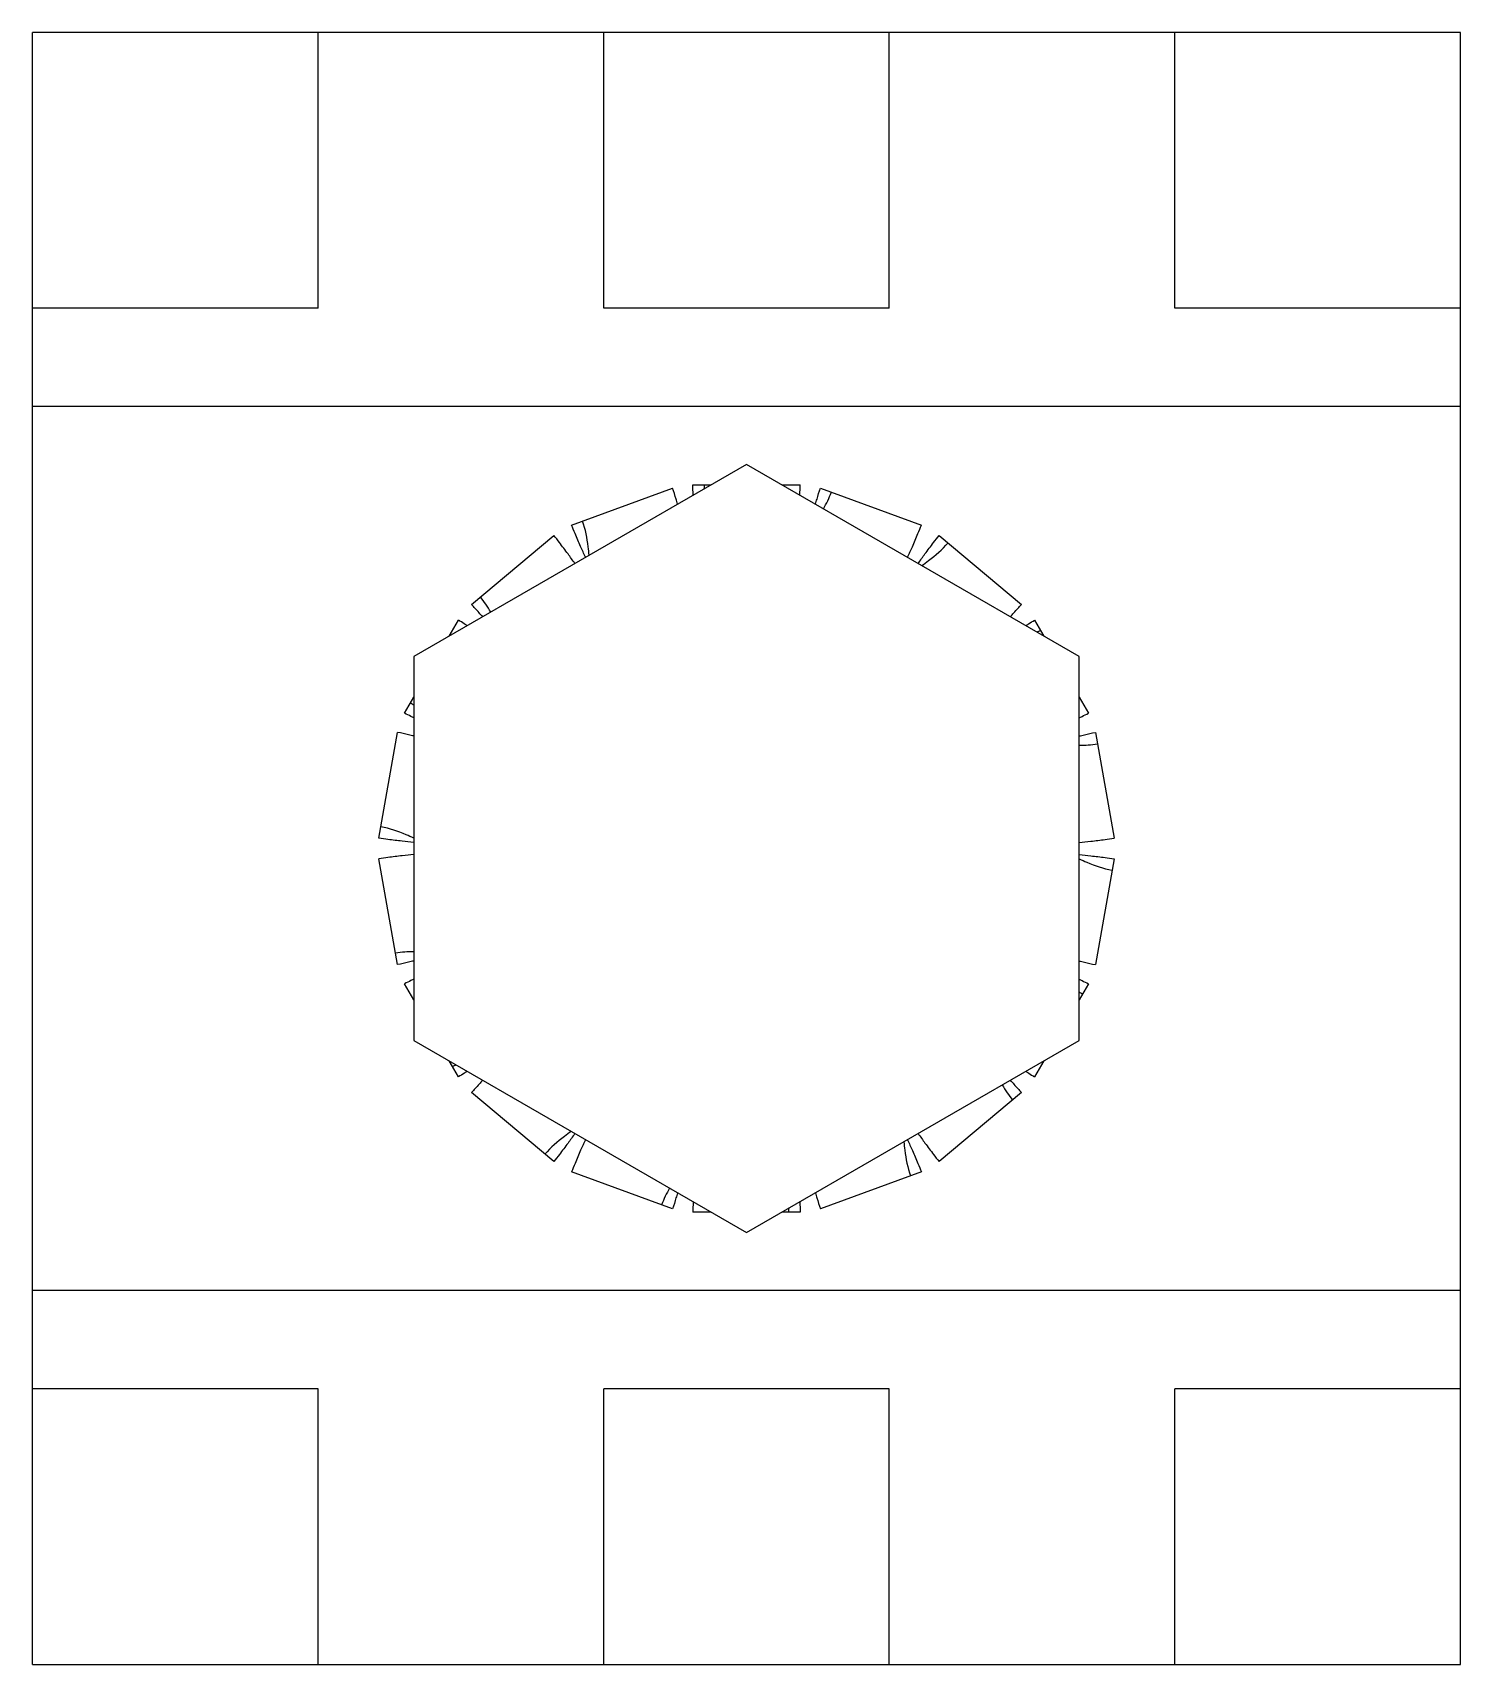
# Model space of a CAD drawing. Header units: millimetres. Extents: x -2618 to 1806, y -1718 to 1521.
# Drawn here: x -2218.88 to -2197.88, y 90.35 to 114.35 of the extents above; entities that cross this region are included whole.
import ezdxf

# ---------------------------------------------------------------- set-up
doc = ezdxf.new("R2010")
doc.units = ezdxf.units.MM
doc.header["$LTSCALE"] = 346.5
doc.layers.get('0').update_dxf_attribs({"linetype": 'CONTINUOUS'})
doc.layers.add('ASSI', color=7, linetype='CONTINUOUS')

msp = doc.modelspace()

# ---------------------------------------------------------------- linework, layer by layer
for p, q in [((-2197.878, 114.35), (-2218.878, 114.35)), ((-2218.878, 90.35), (-2218.878, 114.35)), ((-2214.678, 110.297), (-2214.678, 114.35)), ((-2210.478, 110.297), (-2210.478, 114.35)), ((-2206.278, 110.297), (-2206.278, 114.35)), ((-2202.078, 110.297), (-2202.078, 114.35)), ((-2197.878, 90.35), (-2197.878, 114.35)), ((-2214.678, 110.297), (-2218.878, 110.297)), ((-2206.278, 110.297), (-2210.478, 110.297)), ((-2197.878, 110.297), (-2202.078, 110.297)), ((-2197.878, 108.85), (-2218.878, 108.85)), ((-2208.378, 108), (-2213.271, 105.175)), ((-2203.485, 105.175), (-2208.378, 108)), ((-2213.271, 105.175), (-2213.271, 99.525)), ((-2203.485, 99.525), (-2203.485, 105.175)), ((-2213.271, 99.525), (-2208.378, 96.7)), ((-2208.378, 96.7), (-2203.485, 99.525)), ((-2197.878, 95.85), (-2218.878, 95.85)), ((-2214.678, 94.403), (-2218.878, 94.403)), ((-2214.678, 90.35), (-2214.678, 94.403)), ((-2206.278, 94.403), (-2210.478, 94.403)), ((-2210.478, 90.35), (-2210.478, 94.403)), ((-2206.278, 90.35), (-2206.278, 94.403)), ((-2197.878, 94.403), (-2202.078, 94.403)), ((-2202.078, 90.35), (-2202.078, 94.403)), ((-2218.878, 90.35), (-2197.878, 90.35))]:
    msp.add_line(p, q)
at = {"layer": 'ASSI'}
for p, q in [((-2210.95, 107.107), (-2209.465, 107.648)), ((-2209.168, 107.7), (-2208.898, 107.7)), ((-2207.858, 107.7), (-2207.588, 107.7)), ((-2207.291, 107.648), (-2205.806, 107.107)), ((-2212.422, 105.94), (-2211.211, 106.956)), ((-2205.544, 106.956), (-2204.334, 105.94)), ((-2212.751, 105.475), (-2212.616, 105.709)), ((-2204.14, 105.709), (-2204.005, 105.475)), ((-2213.406, 104.341), (-2213.271, 104.575)), ((-2203.485, 104.575), (-2203.35, 104.341)), ((-2213.784, 102.501), (-2213.509, 104.057)), ((-2203.246, 104.057), (-2202.972, 102.501)), ((-2213.509, 100.643), (-2213.784, 102.199)), ((-2202.972, 102.199), (-2203.246, 100.643)), ((-2213.271, 100.125), (-2213.406, 100.359)), ((-2203.35, 100.359), (-2203.485, 100.125)), ((-2212.616, 98.991), (-2212.751, 99.225)), ((-2204.005, 99.225), (-2204.14, 98.991)), ((-2211.211, 97.744), (-2212.422, 98.76)), ((-2204.334, 98.76), (-2205.544, 97.744)), ((-2209.465, 97.052), (-2210.95, 97.593)), ((-2205.806, 97.593), (-2207.291, 97.052)), ((-2208.898, 97), (-2209.168, 97)), ((-2207.588, 97), (-2207.858, 97))]:
    msp.add_line(p, q, dxfattribs=at)
for centre, radius, start, end in [((-2210.246, 107.7), 1.249, 357.2328, 359.9773), ((-2204.681, 106.648), 1.255, 297.2597, 299.9802), ((-2213.951, 103.398), 1.259, 57.2821, 59.9837), ((-2202.807, 101.298), 1.255, 237.2591, 239.9802), ((-2212.075, 98.052), 1.255, 117.2586, 119.9801), ((-2206.504, 97), 1.255, 177.2586, 179.9801)]:
    msp.add_arc(centre, radius, start, end, dxfattribs=at)
for points, knots in [([(-2209.391, 107.415), (-2209.399, 107.44), (-2209.424, 107.517), (-2209.446, 107.596), (-2209.465, 107.648)], [0, 0, 0, 0, 0.321347, 1, 1, 1, 1]), ([(-2209.162, 107.547), (-2209.162, 107.563), (-2209.164, 107.614), (-2209.168, 107.665), (-2209.168, 107.7)], [0, 0, 0, 0, 0.317636, 1, 1, 1, 1]), ([(-2207.594, 107.547), (-2207.593, 107.563), (-2207.592, 107.614), (-2207.588, 107.665), (-2207.588, 107.7)], [0, 0, 0, 0, 0.32014, 1, 1, 1, 1]), ([(-2207.365, 107.415), (-2207.357, 107.44), (-2207.331, 107.517), (-2207.31, 107.596), (-2207.291, 107.648)], [0, 0, 0, 0, 0.324551, 1, 1, 1, 1]), ([(-2210.747, 106.633), (-2210.77, 106.685), (-2210.825, 106.801), (-2210.889, 106.961), (-2210.935, 107.065), (-2210.95, 107.107)], [0, 0, 0, 0, 0.335336, 0.741881, 1, 1, 1, 1]), ([(-2210.691, 106.664), (-2210.697, 106.705), (-2210.716, 106.874), (-2210.745, 107.044), (-2210.79, 107.166)], [0, 0, 0, 0, 0.240606, 1, 1, 1, 1]), ([(-2206.009, 106.633), (-2205.986, 106.685), (-2205.931, 106.8), (-2205.868, 106.96), (-2205.821, 107.065), (-2205.806, 107.107)], [0, 0, 0, 0, 0.333917, 0.740587, 1, 1, 1, 1]), ([(-2210.902, 106.543), (-2210.936, 106.589), (-2211.009, 106.694), (-2211.115, 106.829), (-2211.183, 106.922), (-2211.211, 106.956)], [0, 0, 0, 0, 0.333918, 0.740588, 1, 1, 1, 1]), ([(-2205.853, 106.543), (-2205.82, 106.59), (-2205.747, 106.694), (-2205.64, 106.83), (-2205.573, 106.922), (-2205.544, 106.956)], [0, 0, 0, 0, 0.335335, 0.74188, 1, 1, 1, 1]), ([(-2205.798, 106.511), (-2205.766, 106.535), (-2205.629, 106.636), (-2205.497, 106.747), (-2205.413, 106.846)], [0, 0, 0, 0, 0.240582, 1, 1, 1, 1]), ([(-2212.258, 105.76), (-2212.276, 105.779), (-2212.33, 105.84), (-2212.387, 105.898), (-2212.422, 105.94)], [0, 0, 0, 0, 0.324551, 1, 1, 1, 1]), ([(-2204.498, 105.76), (-2204.48, 105.779), (-2204.426, 105.84), (-2204.369, 105.898), (-2204.334, 105.94)], [0, 0, 0, 0, 0.321347, 1, 1, 1, 1]), ([(-2212.487, 105.627), (-2212.501, 105.636), (-2212.544, 105.663), (-2212.586, 105.692), (-2212.616, 105.709)], [0, 0, 0, 0, 0.32014, 1, 1, 1, 1]), ([(-2204.269, 105.628), (-2204.255, 105.636), (-2204.212, 105.663), (-2204.17, 105.692), (-2204.14, 105.709)], [0, 0, 0, 0, 0.317604, 1, 1, 1, 1]), ([(-2213.271, 104.27), (-2213.285, 104.277), (-2213.33, 104.301), (-2213.376, 104.323), (-2213.406, 104.341)], [0, 0, 0, 0, 0.317602, 1, 1, 1, 1]), ([(-2203.485, 104.27), (-2203.471, 104.277), (-2203.426, 104.301), (-2203.38, 104.323), (-2203.35, 104.341)], [0, 0, 0, 0, 0.32014, 1, 1, 1, 1]), ([(-2213.271, 104.005), (-2213.296, 104.011), (-2213.376, 104.027), (-2213.455, 104.048), (-2213.509, 104.057)], [0, 0, 0, 0, 0.321347, 1, 1, 1, 1]), ([(-2203.485, 104.005), (-2203.459, 104.011), (-2203.38, 104.027), (-2203.301, 104.048), (-2203.246, 104.057)], [0, 0, 0, 0, 0.324551, 1, 1, 1, 1]), ([(-2213.271, 102.44), (-2213.329, 102.446), (-2213.456, 102.457), (-2213.626, 102.481), (-2213.74, 102.493), (-2213.784, 102.501)], [0, 0, 0, 0, 0.335336, 0.741881, 1, 1, 1, 1]), ([(-2213.271, 102.504), (-2213.309, 102.52), (-2213.465, 102.588), (-2213.627, 102.647), (-2213.754, 102.669)], [0, 0, 0, 0, 0.240606, 1, 1, 1, 1]), ([(-2203.485, 102.44), (-2203.428, 102.446), (-2203.3, 102.456), (-2203.13, 102.481), (-2203.016, 102.493), (-2202.972, 102.501)], [0, 0, 0, 0, 0.333917, 0.740587, 1, 1, 1, 1]), ([(-2213.271, 102.26), (-2213.328, 102.254), (-2213.455, 102.244), (-2213.626, 102.219), (-2213.74, 102.207), (-2213.784, 102.199)], [0, 0, 0, 0, 0.333918, 0.740587, 1, 1, 1, 1]), ([(-2203.485, 102.26), (-2203.427, 102.254), (-2203.3, 102.243), (-2203.13, 102.219), (-2203.016, 102.207), (-2202.972, 102.199)], [0, 0, 0, 0, 0.335335, 0.74188, 1, 1, 1, 1]), ([(-2203.485, 102.196), (-2203.447, 102.181), (-2203.291, 102.112), (-2203.129, 102.053), (-2203.002, 102.031)], [0, 0, 0, 0, 0.240581, 1, 1, 1, 1]), ([(-2213.271, 100.695), (-2213.297, 100.689), (-2213.376, 100.673), (-2213.455, 100.652), (-2213.509, 100.643)], [0, 0, 0, 0, 0.324551, 1, 1, 1, 1]), ([(-2203.485, 100.695), (-2203.459, 100.689), (-2203.38, 100.673), (-2203.301, 100.652), (-2203.246, 100.643)], [0, 0, 0, 0, 0.321347, 1, 1, 1, 1]), ([(-2213.271, 100.43), (-2213.285, 100.423), (-2213.33, 100.399), (-2213.376, 100.377), (-2213.406, 100.359)], [0, 0, 0, 0, 0.32014, 1, 1, 1, 1]), ([(-2203.485, 100.43), (-2203.471, 100.423), (-2203.426, 100.399), (-2203.38, 100.377), (-2203.35, 100.359)], [0, 0, 0, 0, 0.317603, 1, 1, 1, 1]), ([(-2212.487, 99.072), (-2212.501, 99.064), (-2212.544, 99.037), (-2212.586, 99.008), (-2212.616, 98.991)], [0, 0, 0, 0, 0.317603, 1, 1, 1, 1]), ([(-2212.258, 98.94), (-2212.275, 98.921), (-2212.33, 98.86), (-2212.387, 98.802), (-2212.422, 98.76)], [0, 0, 0, 0, 0.321347, 1, 1, 1, 1]), ([(-2204.498, 98.94), (-2204.48, 98.921), (-2204.426, 98.86), (-2204.369, 98.802), (-2204.334, 98.76)], [0, 0, 0, 0, 0.324551, 1, 1, 1, 1]), ([(-2204.269, 99.073), (-2204.255, 99.064), (-2204.212, 99.037), (-2204.17, 99.008), (-2204.14, 98.991)], [0, 0, 0, 0, 0.32014, 1, 1, 1, 1]), ([(-2210.957, 98.189), (-2210.99, 98.165), (-2211.127, 98.064), (-2211.259, 97.953), (-2211.342, 97.854)], [0, 0, 0, 0, 0.24058, 1, 1, 1, 1]), ([(-2210.902, 98.157), (-2210.936, 98.11), (-2211.009, 98.006), (-2211.116, 97.87), (-2211.183, 97.778), (-2211.211, 97.744)], [0, 0, 0, 0, 0.335336, 0.741881, 1, 1, 1, 1]), ([(-2210.747, 98.067), (-2210.77, 98.015), (-2210.825, 97.9), (-2210.888, 97.74), (-2210.935, 97.635), (-2210.95, 97.593)], [0, 0, 0, 0, 0.333918, 0.740587, 1, 1, 1, 1]), ([(-2206.064, 98.036), (-2206.059, 97.995), (-2206.04, 97.826), (-2206.01, 97.656), (-2205.966, 97.534)], [0, 0, 0, 0, 0.240581, 1, 1, 1, 1]), ([(-2206.009, 98.067), (-2205.986, 98.015), (-2205.931, 97.899), (-2205.867, 97.739), (-2205.821, 97.635), (-2205.806, 97.593)], [0, 0, 0, 0, 0.335335, 0.74188, 1, 1, 1, 1]), ([(-2205.854, 98.157), (-2205.82, 98.111), (-2205.747, 98.006), (-2205.641, 97.871), (-2205.573, 97.778), (-2205.544, 97.744)], [0, 0, 0, 0, 0.333917, 0.740587, 1, 1, 1, 1]), ([(-2209.391, 97.285), (-2209.399, 97.26), (-2209.424, 97.183), (-2209.446, 97.104), (-2209.465, 97.052)], [0, 0, 0, 0, 0.324551, 1, 1, 1, 1]), ([(-2207.365, 97.285), (-2207.357, 97.26), (-2207.332, 97.183), (-2207.31, 97.104), (-2207.291, 97.052)], [0, 0, 0, 0, 0.321347, 1, 1, 1, 1]), ([(-2209.162, 97.153), (-2209.162, 97.137), (-2209.164, 97.086), (-2209.168, 97.035), (-2209.168, 97)], [0, 0, 0, 0, 0.32014, 1, 1, 1, 1]), ([(-2207.594, 97.153), (-2207.593, 97.137), (-2207.592, 97.086), (-2207.588, 97.035), (-2207.588, 97)], [0, 0, 0, 0, 0.317603, 1, 1, 1, 1])]:
    msp.add_open_spline(points, degree=3, knots=knots, dxfattribs=at)
for points in [[(-2207.247, 107.347), (-2207.201, 107.424), (-2207.161, 107.505), (-2207.13, 107.589)], [(-2212.139, 105.828), (-2212.184, 105.906), (-2212.234, 105.982), (-2212.291, 106.05)], [(-2203.485, 103.869), (-2203.395, 103.868), (-2203.305, 103.873), (-2203.217, 103.889)], [(-2213.271, 100.831), (-2213.36, 100.832), (-2213.451, 100.827), (-2213.539, 100.811)], [(-2204.616, 98.872), (-2204.572, 98.794), (-2204.522, 98.718), (-2204.465, 98.65)], [(-2209.509, 97.353), (-2209.555, 97.276), (-2209.595, 97.195), (-2209.626, 97.111)]]:
    msp.add_open_spline(points, degree=3, dxfattribs=at)

doc.saveas('drawing.dxf')
